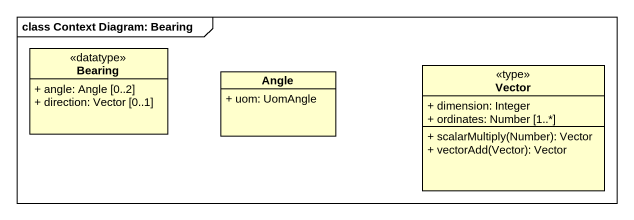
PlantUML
@startuml
mainframe class Context Diagram: Bearing
hide circle
hide empty members
skinparam classAttributeIconSize 0
class Bearing <<datatype>> {
  + angle: Angle [0..2]
  + direction: Vector [0..1]
}
class Angle {
  + uom: UomAngle
}
class Vector <<type>> {
  + dimension: Integer
  + ordinates: Number [1..*]
  + scalarMultiply(Number): Vector
  + vectorAdd(Vector): Vector
}
@enduml
